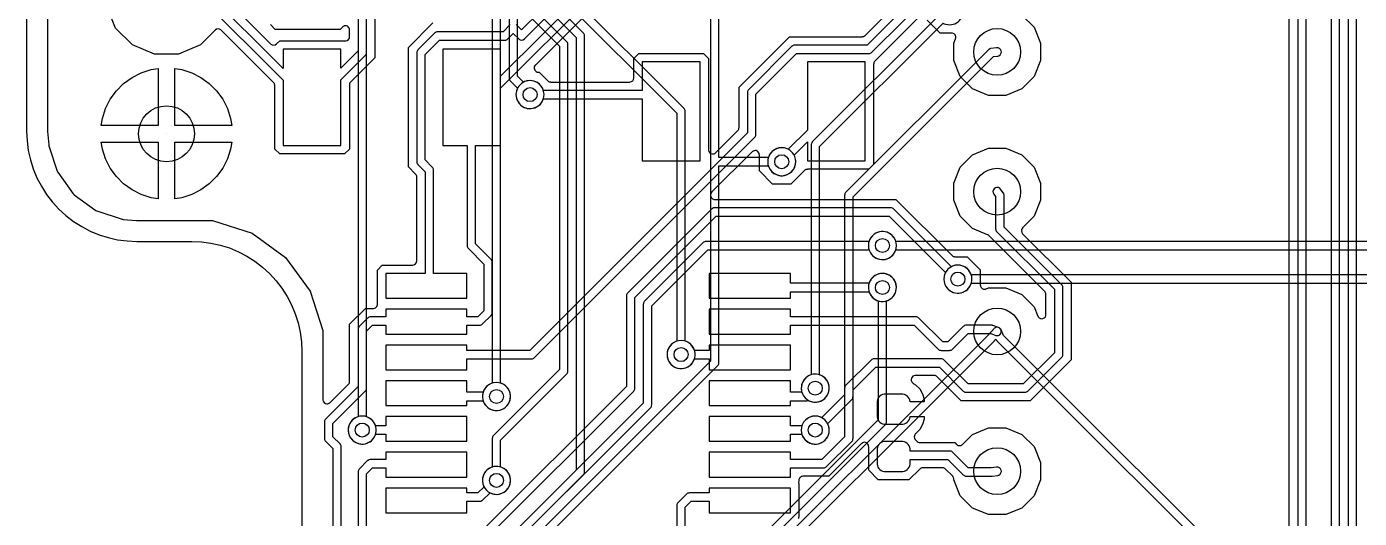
# Model space of a CAD drawing. Header units: inches. Extents: x 0 to 2.56, y 0 to 2.2.
# Drawn here: x 0 to 0.953, y 1.239 to 1.591 of the extents above; entities that cross this region are included whole.
import ezdxf

# ---------------------------------------------------------------- set-up
doc = ezdxf.new("R2010")
doc.units = ezdxf.units.IN

msp = doc.modelspace()

# ---------------------------------------------------------------- linework, layer by layer
at = {"layer": '16_copper_3V3'}
msp.add_lwpolyline([(0.489, 1.62476), (0.489, 1.35124), (0.33388, 1.19612)], dxfattribs=at)
msp.add_lwpolyline([(0.339, 1.19276), (0.49412, 1.34788), (0.49432, 1.34815), (0.49454, 1.3484, 0.087651), (0.49493, 1.34937), (0.49495, 1.34966), (0.495, 1.35), (0.495, 1.491), (0.53046, 1.491), (0.53073, 1.49016, 1), (0.54927, 1.49784), (0.54855, 1.49924, 0.6128), (0.53073, 1.49784), (0.53046, 1.497), (0.495, 1.497), (0.495, 1.623), (1.31646, 1.623)], format="xyb", dxfattribs=at)
at = {"layer": '16_copper_5V'}
for points in [[(1.002, 1.179), (0.88924, 1.179), (0.69854, 1.3697), (0.69686, 1.37372), (0.69685, 1.37374), (0.69684, 1.37377, 0.458572), (0.69249, 1.3751), (0.69206, 1.37473), (0.69188, 1.37458, 0.002054), (0.69186, 1.37457), (0.68782, 1.37006), (0.48988, 1.17212), (0.48968, 1.17185), (0.48946, 1.1716, 0.087651), (0.48907, 1.17063), (0.48905, 1.17034), (0.489, 1.17), (0.489, 1.07154), (0.48816, 1.07127, 1), (0.49584, 1.05273), (0.49662, 1.05313), (0.579, 0.97076), (0.579, 0.70554)], [(0.495, 1.16876), (0.69212, 1.36588), (0.69217, 1.36594), (0.69223, 1.366), (0.69316, 1.36703), (0.69323, 1.36684, -0.02484), (0.69355, 1.36632), (0.69367, 1.36611), (0.69378, 1.36601), (0.69388, 1.36588), (0.88588, 1.17388)]]:
    msp.add_lwpolyline(points, format="xyb", dxfattribs=at)
at = {"layer": '16_copper_EEPROM_ID_SC'}
msp.add_lwpolyline([(0.345, 1.74476), (0.345, 1.554), (0.34505, 1.55367), (0.34507, 1.55333, 0.087654), (0.34548, 1.55237), (0.34567, 1.55215), (0.34588, 1.55188), (0.35113, 1.54662), (0.35073, 1.54584, 0.560029), (0.36079, 1.532), (0.36234, 1.53225, 1), (0.35766, 1.55175), (0.35616, 1.55127), (0.35538, 1.55087), (0.351, 1.55524), (0.351, 1.746)], format="xyb", dxfattribs=at)
at = {"layer": '16_copper_GPIO10_SDO'}
msp.add_lwpolyline([(0.333, 1.73876), (0.333, 1.33554), (0.33216, 1.33527, 0.85408), (0.33679, 1.316), (0.33834, 1.31625, 0.726542), (0.33984, 1.33527), (0.339, 1.33554), (0.339, 1.74)], format="xyb", dxfattribs=at)
at = {"layer": '16_copper_GPIO13_PWM1'}
msp.add_lwpolyline([(1.28276, 1.437), (0.62154, 1.437), (0.62127, 1.43784, 1), (0.60273, 1.43016), (0.60345, 1.42876, 0.28203), (0.61279, 1.424), (0.61434, 1.42425, 0.240078), (0.62127, 1.43016), (0.62154, 1.431), (1.284, 1.431)], format="xyb", dxfattribs=at)
at = {"layer": '16_copper_GPIO14_TX'}
msp.add_lwpolyline([(0.35788, 1.59988), (0.381, 1.57676), (0.381, 1.34524), (0.33388, 1.29812), (0.33368, 1.29785), (0.33346, 1.2976, 0.087651), (0.33307, 1.29663), (0.33305, 1.29634), (0.333, 1.296), (0.333, 1.27554), (0.33216, 1.27527, 0.85408), (0.33679, 1.256), (0.33834, 1.25625, 0.726542), (0.33984, 1.27527), (0.339, 1.27554), (0.339, 1.29476), (0.38612, 1.34188), (0.38632, 1.34215), (0.38654, 1.3424, 0.087651), (0.38693, 1.34337), (0.38695, 1.34366), (0.387, 1.344), (0.387, 1.578), (0.38695, 1.57833), (0.38693, 1.57867, 0.087654), (0.38652, 1.57963), (0.38633, 1.57985), (0.38612, 1.58012), (0.363, 1.60324)], format="xyb", dxfattribs=at)
at = {"layer": '16_copper_GPIO6'}
msp.add_lwpolyline([(1.27676, 1.413), (0.67554, 1.413), (0.67527, 1.41384, 1), (0.65673, 1.40616), (0.65745, 1.40476, 0.28203), (0.66679, 1.4), (0.66834, 1.40025, 0.240078), (0.67527, 1.40616), (0.67554, 1.407), (1.278, 1.407)], format="xyb", dxfattribs=at)
at = {"layer": '16_copper_GPIO9_SDI'}
msp.add_lwpolyline([(0.237, 2.02676), (0.237, 1.31154), (0.23616, 1.31127, 0.85408), (0.24079, 1.292), (0.24234, 1.29225, 0.726542), (0.24384, 1.31127), (0.243, 1.31154), (0.243, 2.028)], format="xyb", dxfattribs=at)
at = {"layer": '16_copper_PB2_CS'}
msp.add_lwpolyline([(0.38188, 1.61188), (0.465, 1.52876), (0.465, 1.36554), (0.46416, 1.36527, 0.85408), (0.46879, 1.346), (0.47034, 1.34625, 0.726542), (0.47184, 1.36527), (0.471, 1.36554), (0.471, 1.53), (0.47095, 1.53033), (0.47093, 1.53067, 0.087654), (0.47052, 1.53163), (0.47033, 1.53185), (0.47012, 1.53212), (0.387, 1.61524)], format="xyb", dxfattribs=at)
at = {"layer": '16_copper_PB3_SDI'}
msp.add_lwpolyline([(0.56634, 1.32225, 0.726542), (0.56784, 1.34127), (0.567, 1.34154), (0.567, 1.50476), (0.65538, 1.59313), (0.65616, 1.59273, 1), (0.66384, 1.61127), (0.66234, 1.61175, 0.612801), (0.65073, 1.59816), (0.65113, 1.59738), (0.56188, 1.50812), (0.56168, 1.50785), (0.56146, 1.5076, 0.087651), (0.56107, 1.50663), (0.56105, 1.50634), (0.561, 1.506), (0.561, 1.34154), (0.56016, 1.34127, 0.85408), (0.56479, 1.322)], format="xyb", close=True, dxfattribs=at)
at = {"layer": '16_copper_PB4_SDO'}
msp.add_lwpolyline([(0.56634, 1.29225, 0.461008), (0.57327, 1.30584), (0.57287, 1.30662), (0.59012, 1.32388), (0.59032, 1.32415), (0.59054, 1.3244, 0.087651), (0.59093, 1.32537), (0.59095, 1.32566), (0.591, 1.326), (0.591, 1.46876), (0.69141, 1.56917), (0.6945, 1.56959), (0.69533, 1.56983, 0.866055), (0.69369, 1.57554), (0.68959, 1.57497), (0.68947, 1.57494), (0.68933, 1.57493, 0.071781), (0.68853, 1.57462), (0.68828, 1.57442), (0.68804, 1.57428, 0.018869), (0.68788, 1.57412), (0.58588, 1.47212), (0.58568, 1.47185), (0.58546, 1.4716, 0.087651), (0.58507, 1.47063), (0.58505, 1.47034), (0.585, 1.47), (0.585, 1.32724), (0.56862, 1.31087), (0.56784, 1.31127, 1), (0.56016, 1.29273), (0.56166, 1.29225, 0.078701), (0.56479, 1.292)], format="xyb", close=True, dxfattribs=at)
at = {"layer": '16_copper_PC5_SCL'}
msp.add_lwpolyline([(0.36988, 1.60588), (0.393, 1.58276), (0.393, 1.27324), (0.30988, 1.19012)], dxfattribs=at)
msp.add_lwpolyline([(0.315, 1.18676), (0.39812, 1.26988), (0.39832, 1.27015), (0.39854, 1.2704, 0.087651), (0.39893, 1.27137), (0.39895, 1.27166), (0.399, 1.272), (0.399, 1.584), (0.39895, 1.58433), (0.39893, 1.58467, 0.087654), (0.39852, 1.58563), (0.39833, 1.58585), (0.39812, 1.58612), (0.375, 1.60924)], format="xyb", dxfattribs=at)
at = {"layer": '16_copper_PD1_TX'}
msp.add_lwpolyline([(0.417, 1.10876), (0.61412, 1.30588), (0.61432, 1.30615), (0.61454, 1.3064, 0.087651), (0.61493, 1.30737), (0.61495, 1.30766), (0.615, 1.308), (0.615, 1.39446), (0.61584, 1.39473, 1), (0.60816, 1.41327), (0.60676, 1.41255, 0.6128), (0.60816, 1.39473), (0.609, 1.39446), (0.609, 1.30924), (0.41188, 1.11212)], format="xyb", dxfattribs=at)
at = {"layer": '1_copper_3V3'}
for points in [[(0.39913, 1.61538), (0.33895, 1.5552), (0.33895, 1.57445), (0.29761, 1.57445), (0.29761, 1.50555), (0.315, 1.50555), (0.315, 1.434), (0.31505, 1.43367), (0.31507, 1.43333, 0.087654), (0.31548, 1.43237), (0.31567, 1.43215), (0.31588, 1.43188), (0.327, 1.42076), (0.327, 1.38724), (0.32276, 1.383), (0.31492, 1.383), (0.31492, 1.38843), (0.25685, 1.38843), (0.25685, 1.383), (0.246, 1.383), (0.24567, 1.38295), (0.24533, 1.38293, 0.087654), (0.24437, 1.38252), (0.24415, 1.38233), (0.24388, 1.38212), (0.23788, 1.37612), (0.23768, 1.37585), (0.23746, 1.3756, 0.087651), (0.23707, 1.37463), (0.23705, 1.37434), (0.237, 1.374), (0.237, 1.33324), (0.21388, 1.31012), (0.21368, 1.30985), (0.21346, 1.3096, 0.087651), (0.21307, 1.30863), (0.21305, 1.30834), (0.213, 1.308), (0.213, 1.296), (0.21305, 1.29567), (0.21307, 1.29533, 0.087654), (0.21348, 1.29437), (0.21367, 1.29415), (0.21388, 1.29388), (0.219, 1.28876), (0.219, 1.134)], [(0.225, 1.13524), (0.225, 1.29), (0.22495, 1.29033), (0.22493, 1.29067, 0.087654), (0.22452, 1.29163), (0.22433, 1.29185), (0.22412, 1.29212), (0.219, 1.29724), (0.219, 1.30676), (0.24212, 1.32988), (0.24232, 1.33015), (0.24254, 1.3304, 0.087651), (0.24293, 1.33137), (0.24295, 1.33166), (0.243, 1.332), (0.243, 1.37276), (0.24724, 1.377), (0.25685, 1.377), (0.25685, 1.37071), (0.31492, 1.37071), (0.31492, 1.377), (0.324, 1.377), (0.32433, 1.37705), (0.32467, 1.37707, 0.087654), (0.32563, 1.37748), (0.32585, 1.37767), (0.32612, 1.37788), (0.33212, 1.38388), (0.33232, 1.38415), (0.33254, 1.3844, 0.087651), (0.33293, 1.38537), (0.33295, 1.38566), (0.333, 1.386), (0.333, 1.422), (0.33295, 1.42233), (0.33293, 1.42267, 0.087654), (0.33252, 1.42363), (0.33233, 1.42385), (0.33212, 1.42412), (0.321, 1.43524), (0.321, 1.50555), (0.33895, 1.50555), (0.33895, 1.54671), (0.40338, 1.61113)]]:
    msp.add_lwpolyline(points, format="xyb", dxfattribs=at)
msp.add_lwpolyline([(0.54234, 1.48425, 0.461008), (0.54927, 1.49784), (0.54887, 1.49862), (0.55839, 1.50814), (0.55839, 1.49457), (0.59972, 1.49457), (0.59972, 1.56543), (0.55839, 1.56543), (0.55839, 1.51663), (0.54462, 1.50287), (0.54384, 1.50327, 1), (0.53616, 1.48473), (0.53766, 1.48425, 0.078701), (0.54079, 1.484)], format="xyb", close=True, dxfattribs=at)
at = {"layer": '1_copper_5V'}
msp.add_lwpolyline([(0.66033, 1.35905), (0.66067, 1.35907, 0.087654), (0.66163, 1.35948), (0.66185, 1.35967), (0.66212, 1.35988), (0.67324, 1.371), (0.68949, 1.371), (0.6931, 1.36973), (0.69394, 1.36957, 0.866042), (0.69509, 1.37539), (0.69099, 1.37683), (0.6909, 1.37685), (0.69082, 1.37689), (0.69045, 1.37694), (0.69015, 1.377, 0.01272), (0.69, 1.377), (0.672, 1.377), (0.67167, 1.37695), (0.67133, 1.37693, 0.087654), (0.67037, 1.37652), (0.67015, 1.37633), (0.66988, 1.37612), (0.65876, 1.365), (0.65524, 1.365), (0.63812, 1.38212), (0.63785, 1.38232), (0.6376, 1.38254, 0.087651), (0.63663, 1.38293), (0.63634, 1.38295), (0.636, 1.383), (0.54626, 1.383), (0.54626, 1.38843), (0.48819, 1.38843), (0.48819, 1.37071), (0.54626, 1.37071), (0.54626, 1.377), (0.63476, 1.377), (0.65188, 1.35988), (0.65215, 1.35968), (0.6524, 1.35946, 0.087651), (0.65337, 1.35907), (0.65366, 1.35905), (0.654, 1.359), (0.66, 1.359)], format="xyb", close=True, dxfattribs=at)
at = {"layer": '1_copper_EEPROM_ID_SC'}
msp.add_lwpolyline([(0.48161, 1.56543), (0.44028, 1.56543), (0.44028, 1.545), (0.36954, 1.545), (0.36927, 1.54584, 1), (0.35073, 1.53816), (0.35145, 1.53676, 0.6128), (0.36927, 1.53816), (0.36954, 1.539), (0.44028, 1.539), (0.44028, 1.49457), (0.48161, 1.49457)], format="xyb", close=True, dxfattribs=at)
at = {"layer": '1_copper_GND'}
for points in [[(0.015, 2.08661), (0.015, 1.51575), (0.01502, 1.51563), (0.01501, 1.51551), (0.01576, 1.50601), (0.01582, 1.50571), (0.01589, 1.50532), (0.02177, 1.48725), (0.02179, 1.48719), (0.02181, 1.48714), (0.02201, 1.48675), (0.02215, 1.48648, 0.006887), (0.02219, 1.48641), (0.03336, 1.47103), (0.0334, 1.47099), (0.03343, 1.47094), (0.03375, 1.47064), (0.03396, 1.47042, 0.006878), (0.03403, 1.47037), (0.0494, 1.4592), (0.04945, 1.45917), (0.0495, 1.45913), (0.04989, 1.45894), (0.05016, 1.4588, 0.00688), (0.05024, 1.45877), (0.06831, 1.4529), (0.06862, 1.45285), (0.069, 1.45276), (0.0785, 1.45202), (0.07862, 1.45202), (0.07874, 1.45201), (0.13296, 1.45201), (0.1612, 1.44283), (0.18522, 1.42538), (0.20267, 1.40136), (0.21185, 1.37311), (0.21185, 1.32382), (0.21187, 1.32371), (0.21186, 1.3236, 0.374468), (0.21466, 1.32083), (0.21498, 1.32085), (0.2153, 1.32085, 0.090532), (0.21632, 1.3212), (0.21659, 1.32141), (0.21683, 1.32157, 0.015772), (0.21697, 1.3217), (0.23012, 1.33485), (0.23032, 1.33512), (0.23054, 1.33537, 0.087651), (0.23093, 1.33634), (0.23095, 1.33663), (0.231, 1.33697), (0.231, 1.37773), (0.24227, 1.389), (0.24785, 1.389), (0.24807, 1.38903, 0.203031), (0.25039, 1.3904), (0.25047, 1.39057), (0.25047, 1.39058), (0.25051, 1.39064), (0.25058, 1.39077), (0.25059, 1.39079), (0.25069, 1.39093, 0.202516), (0.25087, 1.39342), (0.25085, 1.39345), (0.25085, 1.4165), (0.25437, 1.42002), (0.276, 1.42002), (0.27622, 1.42005, 0.392588), (0.279, 1.42302), (0.279, 1.48303), (0.27895, 1.48336), (0.27893, 1.48369, 0.087654), (0.27852, 1.48466), (0.27833, 1.48488), (0.27812, 1.48515), (0.273, 1.49027), (0.273, 1.57573), (0.29051, 1.59324)], [(0.249, 1.67773), (0.249, 1.56827), (0.23166, 1.55093), (0.23146, 1.55066), (0.23124, 1.55041, 0.087651), (0.23085, 1.54944), (0.23083, 1.54915), (0.23078, 1.54881), (0.23078, 1.50307), (0.22726, 1.49955), (0.18096, 1.49955), (0.17744, 1.50307), (0.17744, 1.54859), (0.17739, 1.54892), (0.17737, 1.54925, 0.087654), (0.17696, 1.55022), (0.17677, 1.55044), (0.17656, 1.55071), (0.13916, 1.58811), (0.13898, 1.58825, 0.39257), (0.13492, 1.58811), (0.12436, 1.57755), (0.10855, 1.57101), (0.09145, 1.57101), (0.07564, 1.57755), (0.06355, 1.58965), (0.057, 1.60545)], [(0.951, 1.05227), (0.951, 1.64713), (0.95098, 1.64729), (0.95098, 1.64746, 0.747713), (0.94532, 1.64847), (0.94532, 1.64847, 0.071779), (0.94505, 1.64766), (0.94504, 1.64745), (0.94503, 1.64741), (0.94503, 1.64734), (0.945, 1.64713), (0.945, 1.05227)], [(0.14388, 1.60885), (0.1745, 1.57823), (0.17468, 1.5781, 0.39257), (0.17874, 1.57823), (0.18096, 1.58045), (0.228, 1.58045), (0.22822, 1.58048, 0.392588), (0.231, 1.58345), (0.231, 1.58823), (0.23098, 1.58834), (0.23099, 1.58845, 0.548403), (0.22653, 1.59084)], [(0.40385, 1.60312), (0.36385, 1.56312), (0.36378, 1.56303), (0.3637, 1.56296, 0.536376), (0.36505, 1.55816), (0.36516, 1.55811), (0.3655, 1.55807), (0.36578, 1.55801, 0.011166), (0.36597, 1.558), (0.36663, 1.558), (0.37275, 1.55188), (0.37302, 1.55168), (0.37327, 1.55146, 0.087651), (0.37424, 1.55107), (0.37453, 1.55105), (0.37487, 1.551), (0.43128, 1.551), (0.4315, 1.55103, 0.392588), (0.43428, 1.554), (0.43428, 1.56792), (0.43779, 1.57143), (0.4841, 1.57143), (0.48761, 1.56792), (0.48761, 1.50254), (0.48763, 1.50243), (0.48762, 1.50231, 0.374468), (0.49042, 1.49954), (0.49074, 1.49957), (0.49106, 1.49957, 0.090532), (0.49208, 1.49992), (0.49235, 1.50013), (0.4926, 1.50029, 0.015772), (0.49274, 1.50042), (0.50862, 1.5163), (0.50882, 1.51657), (0.50904, 1.51682, 0.087651), (0.50943, 1.51779), (0.50945, 1.51808), (0.5095, 1.51842), (0.5095, 1.54728), (0.51565, 1.55343), (0.51565, 1.55343), (0.53951, 1.57728), (0.53951, 1.57728), (0.54566, 1.58343), (0.59746, 1.58343), (0.59779, 1.58348), (0.59813, 1.58351, 0.087654), (0.59909, 1.58391), (0.59931, 1.5841), (0.59958, 1.58431), (0.617, 1.60173)], [(0.22626, 1.59064), (0.22602, 1.59048, 0.015772), (0.22588, 1.59035), (0.2241, 1.58857), (0.17779, 1.58857), (0.17428, 1.59208)], [(0.63888, 1.59815), (0.6066, 1.56588), (0.6064, 1.56561), (0.60619, 1.56535, 0.087651), (0.60579, 1.56439), (0.60577, 1.5641), (0.60572, 1.56375), (0.60572, 1.49208), (0.60221, 1.48857), (0.55844, 1.48857), (0.55811, 1.48852), (0.55777, 1.48849, 0.087654), (0.55681, 1.48809), (0.55659, 1.4879), (0.55632, 1.48769), (0.54663, 1.478), (0.53337, 1.478), (0.524, 1.48737), (0.524, 1.49898), (0.52398, 1.49909), (0.52399, 1.49921, 0.54841), (0.51953, 1.5016), (0.51926, 1.50139), (0.51902, 1.50123, 0.015772), (0.51888, 1.5011), (0.4899, 1.47212), (0.48983, 1.47203), (0.48974, 1.47196, 0.54841), (0.4912, 1.46711), (0.49154, 1.46707), (0.49183, 1.46701, 0.01577), (0.49202, 1.467), (0.62173, 1.467), (0.66185, 1.42688), (0.66212, 1.42668), (0.66237, 1.42646, 0.087651), (0.66334, 1.42607), (0.66363, 1.42605), (0.66397, 1.426), (0.67263, 1.426), (0.682, 1.41663), (0.682, 1.4057), (0.68205, 1.40533), (0.6821, 1.40495, 0.383472), (0.68545, 1.40274), (0.68574, 1.40283), (0.68615, 1.40293), (0.68791, 1.40366), (0.70028, 1.40366), (0.71171, 1.39893), (0.72046, 1.39018), (0.72323, 1.38349), (0.72337, 1.38326), (0.72348, 1.38301, 0.747777), (0.729, 1.38464), (0.729, 1.39903), (0.72895, 1.39936), (0.72893, 1.39969, 0.087654), (0.72852, 1.40066), (0.72833, 1.40088), (0.72812, 1.40115), (0.69315, 1.43612), (0.68816, 1.44111), (0.68802, 1.44122), (0.68789, 1.44135, 0.068916), (0.68718, 1.44176), (0.67648, 1.4462), (0.66773, 1.45495), (0.663, 1.46638), (0.663, 1.47875), (0.66773, 1.49018), (0.67648, 1.49893), (0.68791, 1.50366), (0.70028, 1.50366), (0.71171, 1.49893), (0.72046, 1.49018), (0.72519, 1.47875), (0.72519, 1.46638), (0.72046, 1.45495), (0.71224, 1.44673), (0.71211, 1.44655, 0.39257), (0.71224, 1.44249), (0.747, 1.40773), (0.747, 1.35227), (0.71773, 1.323), (0.66827, 1.323), (0.65115, 1.34012), (0.65088, 1.34032), (0.65063, 1.34054, 0.087651), (0.64966, 1.34093), (0.64937, 1.34095), (0.64903, 1.341), (0.6356, 1.341), (0.63553, 1.34099), (0.63545, 1.341, 0.645599), (0.63345, 1.33591), (0.63377, 1.33566), (0.634, 1.33546), (0.63404, 1.33545), (0.63406, 1.33544), (0.6341, 1.3354), (0.63578, 1.33444), (0.63869, 1.33152), (0.64075, 1.32796), (0.64181, 1.32398), (0.64181, 1.32224), (0.63181, 1.32224), (0.63181, 1.32248), (0.63159, 1.32357), (0.63117, 1.32459), (0.63055, 1.32552), (0.62977, 1.3263), (0.62885, 1.32692), (0.62782, 1.32734), (0.62673, 1.32756), (0.61327, 1.32756), (0.61218, 1.32734), (0.61115, 1.32692), (0.61023, 1.3263), (0.60945, 1.32552), (0.60883, 1.32459), (0.60841, 1.32357), (0.60819, 1.32248), (0.60819, 1.31138), (0.60841, 1.31029), (0.60883, 1.30926), (0.60945, 1.30834), (0.61023, 1.30756), (0.61115, 1.30694), (0.61218, 1.30652), (0.61327, 1.3063), (0.62673, 1.3063), (0.62782, 1.30652), (0.62885, 1.30694), (0.62977, 1.30756), (0.63055, 1.30834), (0.63117, 1.30926), (0.63159, 1.31029), (0.63181, 1.31138), (0.63181, 1.31161), (0.64181, 1.31161), (0.64181, 1.30987), (0.64075, 1.3059), (0.63869, 1.30233), (0.63565, 1.29929), (0.63551, 1.29911, 0.256221), (0.63492, 1.29631), (0.63496, 1.29611, 0.07736), (0.63565, 1.29505), (0.63682, 1.29388, 0.144304), (0.63831, 1.29307), (0.6386, 1.29305), (0.63894, 1.293), (0.66373, 1.293), (0.66502, 1.29171, 0.414222), (0.66926, 1.29171), (0.67648, 1.29893), (0.68791, 1.30366), (0.70028, 1.30366), (0.71171, 1.29893), (0.72046, 1.29018), (0.72519, 1.27875), (0.72519, 1.26638), (0.72046, 1.25495), (0.71171, 1.2462), (0.70028, 1.24146), (0.68791, 1.24146), (0.67648, 1.2462), (0.66773, 1.25495), (0.663, 1.26638), (0.663, 1.26703, 0.14431), (0.66252, 1.26866), (0.66232, 1.26888), (0.66212, 1.26915), (0.65715, 1.27412), (0.65688, 1.27432), (0.65663, 1.27454, 0.087651), (0.65566, 1.27493), (0.65537, 1.27495), (0.65503, 1.275), (0.6408, 1.275), (0.64047, 1.27495), (0.64013, 1.27493, 0.087654), (0.63917, 1.27452), (0.63895, 1.27433), (0.63868, 1.27412), (0.631, 1.26644), (0.609, 1.26644), (0.60219, 1.27326), (0.60219, 1.29022), (0.60217, 1.29033), (0.60218, 1.29044, 0.54841), (0.59772, 1.29284), (0.59745, 1.29263), (0.59721, 1.29247, 0.015772), (0.59707, 1.29234), (0.57373, 1.269), (0.55526, 1.269), (0.55504, 1.26897, 0.198942), (0.55299, 1.26796), (0.55287, 1.26777), (0.55272, 1.2676, 0.024584), (0.55253, 1.26723), (0.55246, 1.26702, 0.062357), (0.55226, 1.266), (0.55226, 1.26549), (0.55223, 1.26544, 0.167193), (0.55224, 1.26335), (0.55226, 1.26332), (0.55226, 1.2399), (0.55223, 1.23985, 0.098329), (0.55206, 1.2386)], [(0.71171, 1.59893), (0.72046, 1.59018), (0.72519, 1.57875), (0.72519, 1.56638), (0.72046, 1.55495), (0.71171, 1.5462), (0.70028, 1.54146), (0.68791, 1.54146), (0.67648, 1.5462), (0.66773, 1.55495), (0.663, 1.56638), (0.663, 1.57875), (0.66428, 1.58185), (0.66438, 1.58222), (0.66448, 1.58259, 0.383481), (0.66223, 1.58591), (0.66192, 1.58594), (0.66151, 1.586), (0.65337, 1.586), (0.644, 1.59537)]]:
    msp.add_lwpolyline(points, format="xyb", dxfattribs=at)
msp.add_lwpolyline([(0.903, 1.13297), (0.903, 1.74373), (0.99212, 1.83285)], dxfattribs=at)
for points in [[(0.05336, 1.52001), (0.05416, 1.52501), (0.05644, 1.53205), (0.0598, 1.53864), (0.06415, 1.54463), (0.06938, 1.54986), (0.07537, 1.55421), (0.08196, 1.55756), (0.08899, 1.55985), (0.094, 1.56064), (0.094, 1.52001)], [(0.106, 1.52001), (0.106, 1.56064), (0.11101, 1.55985), (0.11804, 1.55756), (0.12463, 1.55421), (0.13062, 1.54986), (0.13585, 1.54463), (0.1402, 1.53864), (0.14356, 1.53205), (0.14584, 1.52501), (0.14664, 1.52001)], [(0.08899, 1.46817), (0.08196, 1.47045), (0.07537, 1.47381), (0.06938, 1.47816), (0.06415, 1.48339), (0.0598, 1.48937), (0.05644, 1.49597), (0.05416, 1.503), (0.05336, 1.50801), (0.094, 1.50801), (0.094, 1.46737)], [(0.1, 1.51401), (0.1, 1.51401), (0.1, 1.51401), (0.1, 1.51401)], [(0.106, 1.50801), (0.14664, 1.50801), (0.14584, 1.503), (0.14356, 1.49597), (0.1402, 1.48937), (0.13585, 1.48339), (0.13062, 1.47816), (0.12463, 1.47381), (0.11804, 1.47045), (0.11101, 1.46817), (0.106, 1.46737)]]:
    msp.add_lwpolyline(points, close=True, dxfattribs=at)
at = {"layer": '1_copper_GPIO10_SDO'}
msp.add_lwpolyline([(0.33834, 1.31625, 1), (0.33366, 1.33575), (0.33216, 1.33527, 0.19891), (0.32673, 1.32984), (0.32646, 1.329), (0.31492, 1.329), (0.31492, 1.33724), (0.25685, 1.33724), (0.25685, 1.31953), (0.31492, 1.31953), (0.31492, 1.323), (0.32646, 1.323), (0.32673, 1.32216, 0.324919), (0.33679, 1.316)], format="xyb", close=True, dxfattribs=at)
at = {"layer": '1_copper_GPIO11_SCK'}
for points in [[(0.99988, 1.83212), (0.90988, 1.74212), (0.90968, 1.74185), (0.90946, 1.7416, 0.087651), (0.90907, 1.74063), (0.90905, 1.74034), (0.909, 1.74), (0.909, 1.12924)], [(0.243, 1.15924), (0.243, 1.27076), (0.24724, 1.275), (0.25685, 1.275), (0.25685, 1.26835), (0.31492, 1.26835), (0.31492, 1.28606), (0.25685, 1.28606), (0.25685, 1.281), (0.246, 1.281), (0.24567, 1.28095), (0.24533, 1.28093, 0.087654), (0.24437, 1.28052), (0.24415, 1.28033), (0.24388, 1.28012), (0.23788, 1.27412), (0.23768, 1.27385), (0.23746, 1.2736, 0.087651), (0.23707, 1.27263), (0.23705, 1.27234), (0.237, 1.272), (0.237, 1.158)]]:
    msp.add_lwpolyline(points, format="xyb", dxfattribs=at)
msp.add_lwpolyline([(0.915, 1.128), (0.915, 1.73876), (1.00324, 1.827)], dxfattribs=at)
at = {"layer": '1_copper_GPIO13_PWM1'}
msp.add_lwpolyline([(0.32612, 1.19788), (0.44612, 1.31788), (0.44632, 1.31815), (0.44654, 1.3184, 0.087651), (0.44693, 1.31937), (0.44695, 1.31966), (0.447, 1.32), (0.447, 1.39076), (0.48724, 1.431), (0.60246, 1.431), (0.60273, 1.43016, 1), (0.62127, 1.43784), (0.62055, 1.43924, 0.6128), (0.60273, 1.43784), (0.60246, 1.437), (0.486, 1.437), (0.48567, 1.43695), (0.48533, 1.43693, 0.087654), (0.48437, 1.43652), (0.48415, 1.43633), (0.48388, 1.43612), (0.44188, 1.39412), (0.44168, 1.39385), (0.44146, 1.3936, 0.087651), (0.44107, 1.39263), (0.44105, 1.39234), (0.441, 1.392), (0.441, 1.32124), (0.32276, 1.203)], format="xyb", dxfattribs=at)
at = {"layer": '1_copper_GPIO14_TX'}
msp.add_lwpolyline([(0.31492, 1.251), (0.324, 1.251), (0.32433, 1.25105), (0.32467, 1.25107, 0.087654), (0.32563, 1.25148), (0.32585, 1.25167), (0.32612, 1.25188), (0.33138, 1.25713), (0.33216, 1.25673, 1), (0.33984, 1.27527), (0.33834, 1.27575, 0.612801), (0.32673, 1.26216), (0.32713, 1.26138), (0.32276, 1.257), (0.31492, 1.257), (0.31492, 1.26047), (0.25685, 1.26047), (0.25685, 1.24276), (0.31492, 1.24276)], format="xyb", close=True, dxfattribs=at)
at = {"layer": '1_copper_GPIO15_RX'}
msp.add_lwpolyline([(0.34588, 1.59212), (0.34076, 1.587), (0.294, 1.587), (0.29367, 1.58695), (0.29333, 1.58693, 0.087654), (0.29237, 1.58652), (0.29215, 1.58633), (0.29188, 1.58612), (0.27988, 1.57412), (0.27968, 1.57385), (0.27946, 1.5736, 0.087651), (0.27907, 1.57263), (0.27905, 1.57234), (0.279, 1.572), (0.279, 1.494), (0.27905, 1.49367), (0.27907, 1.49333, 0.087654), (0.27948, 1.49237), (0.27967, 1.49215), (0.27988, 1.49188), (0.285, 1.48676), (0.285, 1.41402), (0.25685, 1.41402), (0.25685, 1.3963), (0.31492, 1.3963), (0.31492, 1.41402), (0.291, 1.41402), (0.291, 1.488), (0.29095, 1.48833), (0.29093, 1.48867, 0.087654), (0.29052, 1.48963), (0.29033, 1.48985), (0.29012, 1.49012), (0.285, 1.49524), (0.285, 1.57076), (0.29524, 1.581), (0.342, 1.581), (0.34233, 1.58105), (0.34267, 1.58107, 0.087654), (0.34363, 1.58148), (0.34385, 1.58167), (0.34412, 1.58188), (0.348, 1.58576), (0.35188, 1.58188), (0.35206, 1.58174, 0.39257), (0.35612, 1.58188), (0.38612, 1.61188)], format="xyb", dxfattribs=at)
msp.add_lwpolyline([(0.381, 1.61524), (0.354, 1.58824), (0.35012, 1.59212)], dxfattribs=at)
at = {"layer": '1_copper_GPIO22'}
msp.add_lwpolyline([(0.645, 1.62124), (0.60119, 1.57743), (0.54939, 1.57743), (0.54905, 1.57739), (0.54872, 1.57736, 0.087654), (0.54776, 1.57695), (0.54754, 1.57676), (0.54726, 1.57655), (0.51638, 1.54567), (0.51618, 1.5454), (0.51596, 1.54515, 0.087651), (0.51557, 1.54418), (0.51555, 1.54389), (0.5155, 1.54355), (0.5155, 1.5147), (0.3598, 1.359), (0.31492, 1.359), (0.31492, 1.36283), (0.25685, 1.36283), (0.25685, 1.34512), (0.31492, 1.34512), (0.31492, 1.353), (0.36105, 1.353), (0.36138, 1.35305), (0.36171, 1.35307, 0.087654), (0.36267, 1.35348), (0.36289, 1.35367), (0.36317, 1.35388), (0.52062, 1.51133), (0.52082, 1.5116), (0.52104, 1.51185, 0.087651), (0.52143, 1.51282), (0.52145, 1.51311), (0.5215, 1.51345), (0.5215, 1.5423), (0.55063, 1.57143), (0.60243, 1.57143), (0.60276, 1.57148), (0.6031, 1.57151, 0.087654), (0.60406, 1.57191), (0.60428, 1.5721), (0.60455, 1.57231), (0.65012, 1.61788)], format="xyb", dxfattribs=at)
at = {"layer": '1_copper_GPIO6'}
msp.add_lwpolyline([(0.32612, 1.22188), (0.43412, 1.32988), (0.43432, 1.33015), (0.43454, 1.3304, 0.087651), (0.43493, 1.33137), (0.43495, 1.33166), (0.435, 1.332), (0.435, 1.39676), (0.49324, 1.455), (0.61676, 1.455), (0.65713, 1.41462), (0.65673, 1.41384, 1), (0.67527, 1.40616), (0.67575, 1.40766, 0.612801), (0.66216, 1.41927), (0.66138, 1.41887), (0.62012, 1.46012), (0.61985, 1.46032), (0.6196, 1.46054, 0.087651), (0.61863, 1.46093), (0.61834, 1.46095), (0.618, 1.461), (0.492, 1.461), (0.49167, 1.46095), (0.49133, 1.46093, 0.087654), (0.49037, 1.46052), (0.49015, 1.46033), (0.48988, 1.46012), (0.42988, 1.40012), (0.42968, 1.39985), (0.42946, 1.3996, 0.087651), (0.42907, 1.39863), (0.42905, 1.39834), (0.429, 1.398), (0.429, 1.33324), (0.32276, 1.227)], format="xyb", dxfattribs=at)
at = {"layer": '1_copper_GPIO9_SDI'}
msp.add_lwpolyline([(0.24234, 1.29225, 0.240078), (0.24927, 1.29816), (0.24954, 1.299), (0.25685, 1.299), (0.25685, 1.29394), (0.31492, 1.29394), (0.31492, 1.31165), (0.25685, 1.31165), (0.25685, 1.305), (0.24954, 1.305), (0.24927, 1.30584, 1), (0.23073, 1.29816), (0.23145, 1.29676, 0.28203), (0.24079, 1.292)], format="xyb", close=True, dxfattribs=at)
at = {"layer": '1_copper_N11'}
msp.add_lwpolyline([(0.12476, 1.611), (0.18344, 1.55232), (0.18344, 1.50555), (0.22478, 1.50555), (0.22478, 1.55254), (0.24212, 1.56988), (0.24232, 1.57015), (0.24254, 1.5704, 0.087651), (0.24293, 1.57137), (0.24295, 1.57166), (0.243, 1.572), (0.243, 1.674)], format="xyb", dxfattribs=at)
msp.add_lwpolyline([(0.237, 1.67276), (0.237, 1.57324), (0.22478, 1.56102), (0.22478, 1.57445), (0.18344, 1.57445), (0.18344, 1.5608), (0.12812, 1.61612)], dxfattribs=at)
at = {"layer": '1_copper_N4'}
msp.add_lwpolyline([(0.6902, 1.26903), (0.69041, 1.26903), (0.6945, 1.26959), (0.69533, 1.26983, 0.866055), (0.69369, 1.27554), (0.68979, 1.275), (0.67324, 1.275), (0.66212, 1.28612), (0.66185, 1.28632), (0.6616, 1.28654, 0.087651), (0.66063, 1.28693), (0.66034, 1.28695), (0.66, 1.287), (0.63181, 1.287), (0.63181, 1.28862), (0.63159, 1.28971), (0.63117, 1.29074), (0.63055, 1.29166), (0.62977, 1.29244), (0.62885, 1.29306), (0.62782, 1.29348), (0.62673, 1.2937), (0.61327, 1.2937), (0.61218, 1.29348), (0.61115, 1.29306), (0.61023, 1.29244), (0.60945, 1.29166), (0.60883, 1.29074), (0.60841, 1.28971), (0.60819, 1.28862), (0.60819, 1.27752), (0.60841, 1.27643), (0.60883, 1.27541), (0.60945, 1.27448), (0.61023, 1.2737), (0.61115, 1.27308), (0.61218, 1.27266), (0.61327, 1.27244), (0.62673, 1.27244), (0.62782, 1.27266), (0.62885, 1.27308), (0.62977, 1.2737), (0.63055, 1.27448), (0.63117, 1.27541), (0.63159, 1.27643), (0.63181, 1.27752), (0.63181, 1.281), (0.65876, 1.281), (0.66988, 1.26988), (0.67015, 1.26968), (0.6704, 1.26946, 0.087651), (0.67137, 1.26907), (0.67166, 1.26905), (0.672, 1.269), (0.69, 1.269)], format="xyb", close=True, dxfattribs=at)
at = {"layer": '1_copper_PB2_CS'}
msp.add_lwpolyline([(0.54626, 1.36283), (0.48819, 1.36283), (0.48819, 1.359), (0.47754, 1.359), (0.47727, 1.35984, 1), (0.45873, 1.35216), (0.45945, 1.35076, 0.6128), (0.47727, 1.35216), (0.47754, 1.353), (0.48819, 1.353), (0.48819, 1.34512), (0.54626, 1.34512)], format="xyb", close=True, dxfattribs=at)
at = {"layer": '1_copper_PB3_SDI'}
msp.add_lwpolyline([(0.54626, 1.323), (0.558, 1.323), (0.55833, 1.32305), (0.55867, 1.32307, 0.01577), (0.55885, 1.32312), (0.55914, 1.32325), (0.56016, 1.32273), (0.56166, 1.32225, 1), (0.56634, 1.34175), (0.56479, 1.342, 0.509525), (0.55425, 1.32966), (0.55446, 1.329), (0.54626, 1.329), (0.54626, 1.33724), (0.48819, 1.33724), (0.48819, 1.31953), (0.54626, 1.31953)], format="xyb", close=True, dxfattribs=at)
at = {"layer": '1_copper_PB4_SDO'}
msp.add_lwpolyline([(0.56634, 1.29225, 1), (0.56166, 1.31175), (0.56016, 1.31127, 0.19891), (0.55473, 1.30584), (0.55446, 1.305), (0.54626, 1.305), (0.54626, 1.31165), (0.48819, 1.31165), (0.48819, 1.29394), (0.54626, 1.29394), (0.54626, 1.299), (0.55446, 1.299), (0.55473, 1.29816, 0.324919), (0.56479, 1.292)], format="xyb", close=True, dxfattribs=at)
at = {"layer": '1_copper_PB5_SCK'}
msp.add_lwpolyline([(0.54626, 1.275), (0.57, 1.275), (0.57033, 1.27505), (0.57067, 1.27507, 0.087654), (0.57163, 1.27548), (0.57185, 1.27567), (0.57212, 1.27588), (0.59012, 1.29388), (0.59032, 1.29415), (0.59054, 1.2944, 0.087651), (0.59093, 1.29537), (0.59095, 1.29566), (0.591, 1.296), (0.591, 1.33076), (0.60724, 1.347), (0.65276, 1.347), (0.66988, 1.32988), (0.67015, 1.32968), (0.6704, 1.32946, 0.087651), (0.67137, 1.32907), (0.67166, 1.32905), (0.672, 1.329), (0.714, 1.329), (0.71433, 1.32905), (0.71467, 1.32907, 0.087654), (0.71563, 1.32948), (0.71585, 1.32967), (0.71612, 1.32988), (0.74012, 1.35388), (0.74032, 1.35415), (0.74054, 1.3544, 0.087651), (0.74093, 1.35537), (0.74095, 1.35566), (0.741, 1.356), (0.741, 1.404), (0.74095, 1.40433), (0.74093, 1.40467, 0.087654), (0.74052, 1.40563), (0.74033, 1.40585), (0.74012, 1.40612), (0.699, 1.44724), (0.699, 1.47), (0.69898, 1.47012), (0.69899, 1.47023, 0.07178), (0.6988, 1.47107), (0.69864, 1.47136), (0.69852, 1.47163, 0.016514), (0.69841, 1.47179), (0.6965, 1.47435), (0.6959, 1.47496, 0.866071), (0.69169, 1.47077), (0.693, 1.46901), (0.693, 1.446), (0.69305, 1.44567), (0.69307, 1.44533, 0.087654), (0.69348, 1.44437), (0.69367, 1.44415), (0.69388, 1.44388), (0.735, 1.40276), (0.735, 1.35724), (0.71276, 1.335), (0.67324, 1.335), (0.65612, 1.35212), (0.65585, 1.35232), (0.6556, 1.35254, 0.087651), (0.65463, 1.35293), (0.65434, 1.35295), (0.654, 1.353), (0.606, 1.353), (0.60567, 1.35295), (0.60533, 1.35293, 0.087654), (0.60437, 1.35252), (0.60415, 1.35233), (0.60388, 1.35212), (0.58588, 1.33412), (0.58568, 1.33385), (0.58546, 1.3336, 0.087651), (0.58507, 1.33263), (0.58505, 1.33234), (0.585, 1.332), (0.585, 1.29724), (0.56876, 1.281), (0.54626, 1.281), (0.54626, 1.28606), (0.48819, 1.28606), (0.48819, 1.26835), (0.54626, 1.26835)], format="xyb", close=True, dxfattribs=at)
at = {"layer": '1_copper_PC4_SDA'}
msp.add_lwpolyline([(0.75834, 0.86625, 0.461008), (0.76527, 0.87984), (0.76487, 0.88062), (0.93812, 1.05388), (0.93832, 1.05415), (0.93854, 1.0544, 0.087651), (0.93893, 1.05537), (0.93895, 1.05566), (0.939, 1.056), (0.939, 1.65246), (0.93984, 1.65273, 1), (0.93216, 1.67127), (0.93076, 1.67055, 0.6128), (0.93216, 1.65273), (0.933, 1.65246), (0.933, 1.05724), (0.76062, 0.88487), (0.75984, 0.88527, 1), (0.75216, 0.86673), (0.75366, 0.86625, 0.078701), (0.75679, 0.866)], format="xyb", close=True, dxfattribs=at)
at = {"layer": '1_copper_PD0_RX'}
msp.add_lwpolyline([(0.471, 1.05724), (0.471, 1.24676), (0.47524, 1.251), (0.48819, 1.251), (0.48819, 1.24276), (0.54626, 1.24276), (0.54626, 1.26047), (0.48819, 1.26047), (0.48819, 1.257), (0.474, 1.257), (0.47367, 1.25695), (0.47333, 1.25693, 0.087654), (0.47237, 1.25652), (0.47215, 1.25633), (0.47188, 1.25612), (0.46588, 1.25012), (0.46568, 1.24985), (0.46546, 1.2496, 0.087651), (0.46507, 1.24863), (0.46505, 1.24834), (0.465, 1.248), (0.465, 1.056)], format="xyb", dxfattribs=at)
at = {"layer": '1_copper_PD1_TX'}
msp.add_lwpolyline([(0.61434, 1.39425, 1), (0.60966, 1.41375), (0.60816, 1.41327, 0.19891), (0.60273, 1.40784), (0.60246, 1.407), (0.54626, 1.407), (0.54626, 1.41402), (0.48819, 1.41402), (0.48819, 1.3963), (0.54626, 1.3963), (0.54626, 1.401), (0.60246, 1.401), (0.60273, 1.40016, 0.324919), (0.61279, 1.394)], format="xyb", close=True, dxfattribs=at)
at = {"layer": 'drills_PTH'}
for centre, radius in [((0.69409, 1.57256), 0.01673), ((0.1, 1.51401), 0.02), ((0.69409, 1.47256), 0.01673), ((0.69409, 1.37256), 0.01673), ((0.69409, 1.27256), 0.01673)]:
    msp.add_circle(centre, radius, dxfattribs=at)
at = {"layer": 'drills_via_1_16'}
for centre in [(0.36, 1.542), (0.54, 1.494), (0.612, 1.434), (0.666, 1.41), (0.612, 1.404), (0.468, 1.356), (0.564, 1.332), (0.336, 1.326), (0.24, 1.302), (0.564, 1.302), (0.336, 1.266)]:
    msp.add_circle(centre, 0.005, dxfattribs=at)
at = {"layer": 'outline'}
msp.add_lwpolyline([(0, 2.08661), (0, 1.51575), (0.0003, 1.50889), (0.0012, 1.50207), (0.00268, 1.49537), (0.00475, 1.48882), (0.00738, 1.48247), (0.01055, 1.47638), (0.01424, 1.47058), (0.01842, 1.46513), (0.02306, 1.46007), (0.02813, 1.45543), (0.03358, 1.45125), (0.03937, 1.44756), (0.04546, 1.44439), (0.05181, 1.44176), (0.05836, 1.43969), (0.06507, 1.4382), (0.07188, 1.43731), (0.07874, 1.43701), (0.11811, 1.43701), (0.12497, 1.43671), (0.13178, 1.43581), (0.13849, 1.43432), (0.14504, 1.43226), (0.15139, 1.42963), (0.15748, 1.42646), (0.16327, 1.42277), (0.16872, 1.41859), (0.17379, 1.41395), (0.17843, 1.40888), (0.18261, 1.40343), (0.1863, 1.39764), (0.18947, 1.39154), (0.1921, 1.3852), (0.19417, 1.37865), (0.19565, 1.37194), (0.19655, 1.36513), (0.19685, 1.35827), (0.19685, 0.84646)], dxfattribs=at)

doc.saveas('drawing.dxf')
